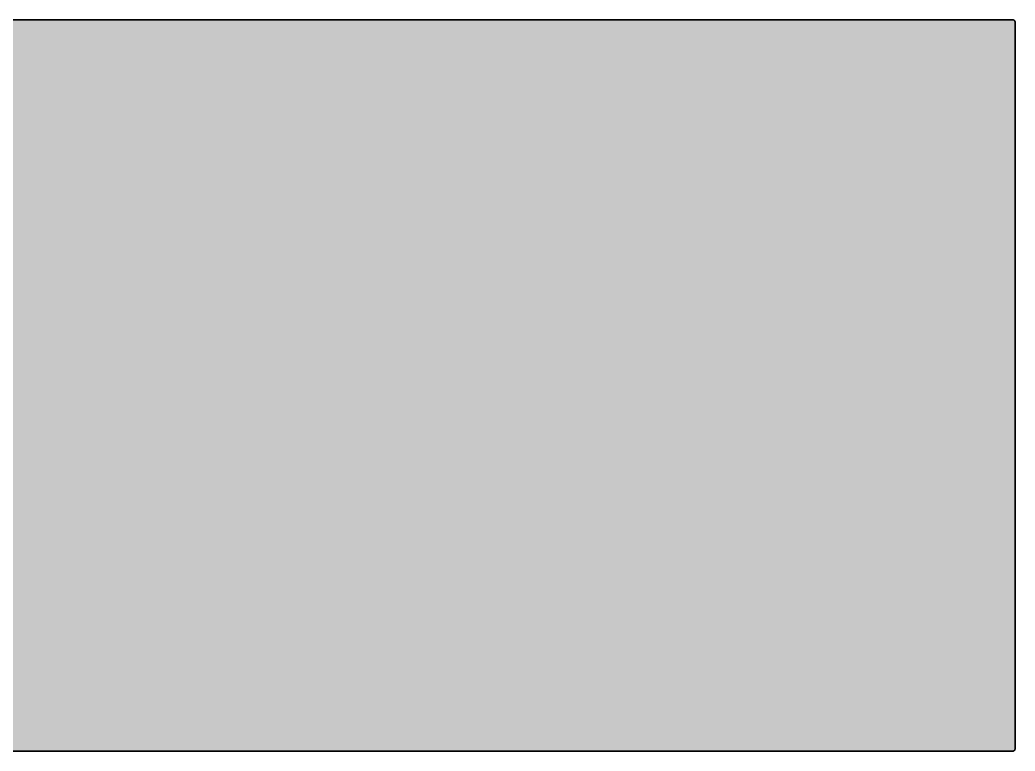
# Model space of a CAD drawing. Header units: millimetres. Extents: x -101 to 4303, y -1405 to 722.
# Drawn here: x 1262 to 2625, y -1405 to -403 of the extents above; entities that cross this region are included whole.
import ezdxf

# ---------------------------------------------------------------- set-up
doc = ezdxf.new("R2010")
doc.units = ezdxf.units.MM
doc.layers.add('Blocks', color=7, linetype='Continuous')
doc.layers.add('Blocks$Fill', color=7, linetype='Continuous', true_color=0xffffff)
doc.layers.add('Blocks$Inner', color=7, linetype='Continuous', lineweight=25, true_color=0x007f00)
doc.layers.add('Blocks$Outline', color=7, linetype='Continuous', lineweight=35, true_color=0xff3f3f)

# ---------------------------------------------------------------- blocks, each defined once
blk = doc.blocks.new('Essay Dining Table Top')
at = {"layer": 'Blocks$Fill'}
blk.add_hatch(color=256, dxfattribs=at).paths.add_polyline_path([(2722.7, 501.1), (3.1, 501.1), (3, 501.1), (2.9, 501.1), (2.8, 501.1), (2.7, 501), (2.7, 501), (2.5, 501), (2.3, 501), (2.2, 500.9), (2.1, 500.9), (1.9, 500.8), (1.8, 500.8), (1.8, 500.8), (1.8, 500.8), (1.8, 500.8), (1.8, 500.8), (1.8, 500.8), (1.8, 500.8), (1.8, 500.8), (1.8, 500.8), (1.8, 500.8), (1.8, 500.8), (1.7, 500.8), (1.7, 500.8), (1.7, 500.7), (1.7, 500.7), (1.7, 500.7), (1.7, 500.7), (1.7, 500.7), (1.7, 500.7), (1.7, 500.7), (1.7, 500.7), (1.7, 500.7), (1.7, 500.7), (1.7, 500.7), (1.7, 500.7), (1.7, 500.7), (1.7, 500.7), (1.7, 500.7), (1.7, 500.7), (1.7, 500.7), (1.7, 500.7), (1.7, 500.7), (1.7, 500.7), (1.7, 500.7), (1.7, 500.7), (1.7, 500.7), (1.7, 500.7), (1.7, 500.7), (1.7, 500.7), (1.7, 500.7), (1.7, 500.7), (1.7, 500.7), (1.7, 500.7), (1.7, 500.7), (1.6, 500.7), (1.6, 500.7), (1.6, 500.7), (1.6, 500.7), (1.6, 500.7), (1.6, 500.7), (1.5, 500.6), (1.4, 500.5), (1.3, 500.4), (1.1, 500.4), (1.1, 500.4), (1.1, 500.4), (1.1, 500.3), (1.1, 500.3), (1.1, 500.3), (1.1, 500.3), (1.1, 500.3), (1.1, 500.3), (1.1, 500.3), (1.1, 500.3), (1.1, 500.3), (1.1, 500.3), (1.1, 500.3), (1.1, 500.3), (1.1, 500.3), (1.1, 500.3), (1.1, 500.3), (1.1, 500.3), (1.1, 500.3), (1.1, 500.3), (1.1, 500.3), (1.1, 500.3), (1.1, 500.3), (1.1, 500.3), (1.1, 500.3), (1.1, 500.3), (1.1, 500.3), (1.1, 500.3), (1.1, 500.3), (1.1, 500.3), (1.1, 500.3), (1.1, 500.3), (1.1, 500.3), (1.1, 500.3), (1, 500.3), (1, 500.3), (1, 500.3), (1, 500.3), (1, 500.3), (1, 500.3), (1, 500.3), (0.9, 500.2), (0.8, 500), (0.7, 499.9), (0.6, 499.8), (0.5, 499.7), (0.5, 499.6), (0.4, 499.4), (0.3, 499.3), (0.2, 499.2), (0.2, 499), (0.2, 498.9), (0.1, 498.9), (0.1, 498.8), (0.1, 498.8), (0.1, 498.7), (0.1, 498.7), (0.1, 498.6), (0.1, 498.6), (0, 498.4), (0, 498.3), (0, 498.2), (0, 498.2), (0, 498.2), (0, 498.2), (0, 498.2), (0, 498.2), (0, 498.2), (0, 498.2), (0, 498.2), (0, 498.1), (0, 497.9), (0, -497.9), (0, -497.9), (0, -497.9), (0, -497.9), (0, -498), (0, -498), (0, -498), (0, -498), (0, -498), (0, -498), (0, -498), (0, -498), (0, -498), (0, -498), (0, -498), (0, -498), (0, -498), (0, -498.1), (0, -498.1), (0, -498.2), (0, -498.2), (0, -498.3), (0, -498.3), (0, -498.3), (0, -498.3), (0, -498.3), (0, -498.3), (0, -498.3), (0, -498.3), (0, -498.3), (0, -498.3), (0, -498.3), (0, -498.3), (0, -498.3), (0, -498.3), (0, -498.3), (0, -498.3), (0, -498.3), (0, -498.3), (0, -498.3), (0, -498.3), (0, -498.3), (0, -498.3), (0, -498.3), (0, -498.3), (0, -498.3), (0, -498.3), (0, -498.3), (0, -498.3), (0, -498.3), (0, -498.3), (0, -498.3), (0, -498.3), (0, -498.3), (0, -498.3), (0, -498.3), (0, -498.3), (0, -498.3), (0, -498.4), (0, -498.4), (0, -498.4), (0, -498.4), (0, -498.4), (0, -498.4), (0, -498.4), (0, -498.4), (0, -498.4), (0, -498.4), (0, -498.4), (0, -498.4), (0, -498.4), (0.1, -498.6), (0.1, -498.7), (0.1, -498.9), (0.2, -499), (0.2, -499.2), (0.3, -499.3), (0.4, -499.4), (0.5, -499.6), (0.5, -499.7), (0.6, -499.7), (0.6, -499.7), (0.6, -499.7), (0.6, -499.7), (0.6, -499.7), (0.6, -499.7), (0.6, -499.7), (0.6, -499.7), (0.6, -499.7), (0.6, -499.7), (0.6, -499.7), (0.6, -499.7), (0.6, -499.7), (0.6, -499.7), (0.6, -499.7), (0.6, -499.7), (0.6, -499.8), (0.6, -499.8), (0.6, -499.8), (0.6, -499.8), (0.6, -499.8), (0.6, -499.8), (0.6, -499.8), (0.6, -499.8), (0.6, -499.8), (0.6, -499.8), (0.6, -499.8), (0.6, -499.8), (0.6, -499.8), (0.6, -499.8), (0.6, -499.8), (0.7, -499.9), (0.7, -499.9), (0.7, -499.9), (0.7, -499.9), (0.7, -499.9), (0.7, -499.9), (0.7, -499.9), (0.7, -499.9), (0.7, -499.9), (0.7, -499.9), (0.7, -499.9), (0.7, -499.9), (0.7, -500), (0.7, -500), (0.7, -500), (0.7, -500), (0.7, -500), (0.7, -500), (0.7, -500), (0.7, -500), (0.7, -500), (0.7, -500), (0.7, -500), (0.8, -500), (0.8, -500), (0.8, -500), (0.8, -500), (0.8, -500), (0.8, -500), (0.8, -500), (0.8, -500), (0.8, -500), (0.8, -500), (0.8, -500), (0.8, -500), (0.8, -500), (0.8, -500), (0.8, -500), (0.8, -500), (0.8, -500), (0.8, -500), (0.8, -500), (0.8, -500), (0.8, -500), (0.8, -500), (0.8, -500), (0.8, -500), (0.9, -500.2), (0.9, -500.2), (0.9, -500.2), (0.9, -500.2), (0.9, -500.2), (0.9, -500.2), (0.9, -500.2), (0.9, -500.2), (0.9, -500.2), (0.9, -500.2), (0.9, -500.2), (0.9, -500.2), (0.9, -500.2), (0.9, -500.2), (0.9, -500.2), (0.9, -500.2), (0.9, -500.2), (0.9, -500.2), (0.9, -500.2), (0.9, -500.2), (1, -500.2), (1, -500.2), (1, -500.2), (1, -500.2), (1, -500.2), (1, -500.2), (1, -500.2), (1, -500.2), (1, -500.2), (1, -500.2), (1, -500.2), (1, -500.2), (1, -500.2), (1, -500.2), (1, -500.2), (1, -500.2), (1, -500.2), (1, -500.2), (1, -500.2), (1, -500.2), (1, -500.2), (1, -500.2), (1, -500.2), (1, -500.2), (1, -500.2), (1, -500.2), (1, -500.2), (1, -500.2), (1, -500.2), (1, -500.2), (1, -500.2), (1, -500.2), (1, -500.3), (1, -500.3), (1, -500.3), (1, -500.3), (1.1, -500.4), (1.3, -500.4), (1.4, -500.5), (1.5, -500.6), (1.6, -500.7), (1.8, -500.8), (1.9, -500.8), (2.1, -500.9), (2.2, -500.9), (2.3, -501), (2.3, -501), (2.5, -501), (2.7, -501), (2.8, -501.1), (3, -501.1), (3.1, -501.1), (2722.7, -501.1), (2722.9, -501.1), (2723, -501.1), (2723.1, -501), (2723.2, -501), (2723.2, -501), (2723.2, -501), (2723.2, -501), (2723.2, -501), (2723.2, -501), (2723.2, -501), (2723.2, -501), (2723.2, -501), (2723.2, -501), (2723.2, -501), (2723.2, -501), (2723.2, -501), (2723.2, -501), (2723.2, -501), (2723.2, -501), (2723.2, -501), (2723.2, -501), (2723.2, -501), (2723.2, -501), (2723.2, -501), (2723.2, -501), (2723.2, -501), (2723.2, -501), (2723.2, -501), (2723.3, -501), (2723.3, -501), (2723.5, -501), (2723.6, -500.9), (2723.7, -500.9), (2723.8, -500.9), (2723.9, -500.8), (2724.1, -500.8), (2724.2, -500.7), (2724.3, -500.6), (2724.5, -500.5), (2724.6, -500.4), (2724.7, -500.4), (2724.8, -500.3), (2724.8, -500.3), (2724.9, -500.2), (2725, -500), (2725.1, -499.9), (2725.2, -499.8), (2725.3, -499.7), (2725.3, -499.6), (2725.4, -499.6), (2725.4, -499.6), (2725.4, -499.6), (2725.4, -499.6), (2725.4, -499.6), (2725.4, -499.6), (2725.4, -499.6), (2725.4, -499.6), (2725.4, -499.6), (2725.4, -499.6), (2725.4, -499.6), (2725.4, -499.6), (2725.4, -499.6), (2725.4, -499.6), (2725.4, -499.6), (2725.4, -499.6), (2725.4, -499.6), (2725.4, -499.6), (2725.4, -499.6), (2725.4, -499.6), (2725.4, -499.6), (2725.4, -499.6), (2725.4, -499.5), (2725.4, -499.5), (2725.4, -499.5), (2725.4, -499.5), (2725.4, -499.5), (2725.4, -499.5), (2725.4, -499.5), (2725.4, -499.5), (2725.4, -499.5), (2725.4, -499.5), (2725.4, -499.5), (2725.4, -499.5), (2725.4, -499.5), (2725.4, -499.5), (2725.4, -499.5), (2725.4, -499.5), (2725.4, -499.5), (2725.4, -499.5), (2725.4, -499.5), (2725.4, -499.5), (2725.4, -499.5), (2725.4, -499.5), (2725.4, -499.5), (2725.4, -499.5), (2725.4, -499.5), (2725.4, -499.5), (2725.4, -499.5), (2725.4, -499.5), (2725.4, -499.5), (2725.4, -499.5), (2725.4, -499.5), (2725.4, -499.4), (2725.4, -499.4), (2725.4, -499.4), (2725.4, -499.4), (2725.5, -499.4), (2725.5, -499.4), (2725.5, -499.4), (2725.5, -499.4), (2725.5, -499.4), (2725.5, -499.4), (2725.5, -499.4), (2725.5, -499.4), (2725.5, -499.4), (2725.5, -499.4), (2725.5, -499.4), (2725.5, -499.4), (2725.5, -499.4), (2725.5, -499.4), (2725.5, -499.4), (2725.5, -499.4), (2725.5, -499.4), (2725.5, -499.4), (2725.5, -499.4), (2725.5, -499.4), (2725.5, -499.4), (2725.5, -499.4), (2725.5, -499.4), (2725.5, -499.4), (2725.5, -499.4), (2725.5, -499.4), (2725.5, -499.4), (2725.5, -499.4), (2725.5, -499.4), (2725.5, -499.4), (2725.5, -499.4), (2725.5, -499.4), (2725.5, -499.4), (2725.5, -499.4), (2725.5, -499.4), (2725.5, -499.4), (2725.5, -499.4), (2725.5, -499.4), (2725.5, -499.4), (2725.5, -499.3), (2725.5, -499.3), (2725.5, -499.3), (2725.5, -499.3), (2725.5, -499.3), (2725.5, -499.3), (2725.5, -499.3), (2725.5, -499.3), (2725.5, -499.3), (2725.5, -499.3), (2725.5, -499.3), (2725.5, -499.3), (2725.5, -499.3), (2725.5, -499.3), (2725.5, -499.3), (2725.5, -499.3), (2725.5, -499.3), (2725.5, -499.3), (2725.5, -499.3), (2725.5, -499.3), (2725.5, -499.3), (2725.5, -499.3), (2725.5, -499.3), (2725.5, -499.3), (2725.5, -499.3), (2725.6, -499.2), (2725.6, -499), (2725.7, -498.9), (2725.7, -498.7), (2725.8, -498.6), (2725.8, -498.4), (2725.8, -498.3), (2725.8, -498.2), (2725.8, -498.1), (2725.8, -497.9), (2725.8, 497.9), (2725.8, 497.9), (2725.8, 497.9), (2725.8, 497.9), (2725.8, 498), (2725.8, 498), (2725.8, 498), (2725.8, 498), (2725.8, 498), (2725.8, 498), (2725.8, 498), (2725.8, 498), (2725.8, 498), (2725.8, 498), (2725.8, 498), (2725.8, 498), (2725.8, 498), (2725.8, 498), (2725.8, 498), (2725.8, 498), (2725.8, 498), (2725.8, 498), (2725.8, 498), (2725.8, 498), (2725.8, 498), (2725.8, 498), (2725.8, 498), (2725.8, 498), (2725.8, 498), (2725.8, 498), (2725.8, 498), (2725.8, 498), (2725.8, 498), (2725.8, 498), (2725.8, 498), (2725.8, 498), (2725.8, 498), (2725.8, 498), (2725.8, 498), (2725.8, 498), (2725.8, 498), (2725.8, 498), (2725.8, 498), (2725.8, 498.1), (2725.8, 498.1), (2725.8, 498.1), (2725.8, 498.1), (2725.8, 498.1), (2725.8, 498.1), (2725.8, 498.1), (2725.8, 498.1), (2725.8, 498.1), (2725.8, 498.1), (2725.8, 498.1), (2725.8, 498.1), (2725.8, 498.1), (2725.8, 498.1), (2725.8, 498.1), (2725.8, 498.1), (2725.8, 498.1), (2725.8, 498.1), (2725.8, 498.1), (2725.8, 498.1), (2725.8, 498.1), (2725.8, 498.1), (2725.8, 498.1), (2725.8, 498.1), (2725.8, 498.2), (2725.8, 498.2), (2725.8, 498.2), (2725.8, 498.2), (2725.8, 498.2), (2725.8, 498.2), (2725.8, 498.2), (2725.8, 498.2), (2725.8, 498.2), (2725.8, 498.2), (2725.8, 498.2), (2725.8, 498.2), (2725.8, 498.2), (2725.8, 498.3), (2725.8, 498.3), (2725.8, 498.3), (2725.8, 498.3), (2725.8, 498.3), (2725.8, 498.3), (2725.8, 498.3), (2725.8, 498.3), (2725.8, 498.3), (2725.8, 498.3), (2725.8, 498.3), (2725.8, 498.3), (2725.8, 498.3), (2725.8, 498.3), (2725.8, 498.3), (2725.8, 498.3), (2725.8, 498.3), (2725.8, 498.3), (2725.8, 498.3), (2725.8, 498.3), (2725.8, 498.3), (2725.8, 498.3), (2725.8, 498.3), (2725.8, 498.3), (2725.8, 498.3), (2725.8, 498.3), (2725.8, 498.3), (2725.8, 498.3), (2725.8, 498.3), (2725.8, 498.3), (2725.8, 498.3), (2725.8, 498.3), (2725.8, 498.3), (2725.8, 498.3), (2725.8, 498.3), (2725.8, 498.3), (2725.8, 498.3), (2725.8, 498.4), (2725.8, 498.4), (2725.8, 498.4), (2725.8, 498.4), (2725.8, 498.4), (2725.8, 498.4), (2725.8, 498.4), (2725.8, 498.4), (2725.8, 498.4), (2725.8, 498.4), (2725.8, 498.4), (2725.8, 498.4), (2725.8, 498.4), (2725.8, 498.4), (2725.8, 498.4), (2725.8, 498.4), (2725.8, 498.4), (2725.8, 498.4), (2725.8, 498.4), (2725.8, 498.4), (2725.8, 498.4), (2725.8, 498.4), (2725.8, 498.4), (2725.8, 498.4), (2725.8, 498.4), (2725.8, 498.4), (2725.8, 498.4), (2725.8, 498.4), (2725.8, 498.4), (2725.8, 498.4), (2725.8, 498.4), (2725.8, 498.4), (2725.8, 498.4), (2725.8, 498.4), (2725.8, 498.4), (2725.8, 498.4), (2725.8, 498.4), (2725.8, 498.4), (2725.8, 498.4), (2725.8, 498.4), (2725.8, 498.4), (2725.8, 498.5), (2725.8, 498.5), (2725.8, 498.5), (2725.8, 498.5), (2725.8, 498.5), (2725.8, 498.5), (2725.8, 498.5), (2725.8, 498.5), (2725.8, 498.5), (2725.8, 498.5), (2725.8, 498.5), (2725.8, 498.5), (2725.8, 498.5), (2725.8, 498.5), (2725.8, 498.5), (2725.8, 498.5), (2725.8, 498.5), (2725.8, 498.5), (2725.8, 498.5), (2725.8, 498.6), (2725.7, 498.7), (2725.7, 498.9), (2725.7, 498.9), (2725.7, 498.9), (2725.7, 498.9), (2725.7, 498.9), (2725.7, 499), (2725.7, 499), (2725.7, 499), (2725.7, 499), (2725.7, 499), (2725.7, 499), (2725.7, 499), (2725.7, 499), (2725.7, 499), (2725.7, 499), (2725.7, 499), (2725.7, 499), (2725.7, 499), (2725.7, 499), (2725.7, 499), (2725.7, 499), (2725.7, 499), (2725.7, 499), (2725.7, 499), (2725.7, 499), (2725.6, 499), (2725.6, 499), (2725.6, 499), (2725.6, 499), (2725.6, 499), (2725.6, 499), (2725.6, 499), (2725.6, 499), (2725.6, 499), (2725.6, 499.1), (2725.6, 499.1), (2725.6, 499.1), (2725.6, 499.1), (2725.6, 499.1), (2725.6, 499.1), (2725.6, 499.1), (2725.6, 499.1), (2725.6, 499.1), (2725.6, 499.1), (2725.6, 499.1), (2725.6, 499.1), (2725.6, 499.1), (2725.6, 499.1), (2725.6, 499.1), (2725.6, 499.1), (2725.6, 499.1), (2725.6, 499.1), (2725.6, 499.1), (2725.6, 499.1), (2725.6, 499.1), (2725.6, 499.1), (2725.6, 499.1), (2725.6, 499.1), (2725.6, 499.1), (2725.6, 499.1), (2725.6, 499.1), (2725.6, 499.1), (2725.6, 499.1), (2725.6, 499.1), (2725.6, 499.1), (2725.6, 499.1), (2725.6, 499.1), (2725.6, 499.2), (2725.5, 499.3), (2725.5, 499.3), (2725.5, 499.3), (2725.5, 499.3), (2725.5, 499.3), (2725.5, 499.3), (2725.5, 499.3), (2725.5, 499.3), (2725.5, 499.3), (2725.5, 499.3), (2725.5, 499.3), (2725.5, 499.3), (2725.5, 499.3), (2725.5, 499.3), (2725.5, 499.3), (2725.5, 499.3), (2725.5, 499.3), (2725.5, 499.3), (2725.5, 499.3), (2725.5, 499.3), (2725.5, 499.3), (2725.5, 499.3), (2725.5, 499.3), (2725.5, 499.3), (2725.5, 499.3), (2725.5, 499.3), (2725.5, 499.3), (2725.5, 499.4), (2725.5, 499.4), (2725.5, 499.4), (2725.5, 499.4), (2725.5, 499.4), (2725.5, 499.4), (2725.5, 499.4), (2725.5, 499.4), (2725.5, 499.4), (2725.5, 499.4), (2725.5, 499.4), (2725.5, 499.4), (2725.5, 499.4), (2725.5, 499.4), (2725.5, 499.4), (2725.5, 499.4), (2725.5, 499.4), (2725.5, 499.4), (2725.5, 499.4), (2725.5, 499.4), (2725.5, 499.4), (2725.5, 499.4), (2725.5, 499.4), (2725.5, 499.4), (2725.5, 499.4), (2725.5, 499.4), (2725.5, 499.4), (2725.5, 499.4), (2725.5, 499.4), (2725.5, 499.4), (2725.5, 499.4), (2725.5, 499.4), (2725.5, 499.4), (2725.5, 499.4), (2725.5, 499.4), (2725.5, 499.4), (2725.5, 499.4), (2725.5, 499.4), (2725.4, 499.6), (2725.3, 499.7), (2725.3, 499.7), (2725.3, 499.7), (2725.3, 499.7), (2725.3, 499.7), (2725.3, 499.7), (2725.3, 499.7), (2725.3, 499.7), (2725.3, 499.7), (2725.3, 499.7), (2725.3, 499.7), (2725.3, 499.7), (2725.3, 499.7), (2725.3, 499.7), (2725.3, 499.7), (2725.3, 499.7), (2725.3, 499.7), (2725.3, 499.7), (2725.3, 499.7), (2725.3, 499.7), (2725.3, 499.7), (2725.3, 499.7), (2725.3, 499.7), (2725.3, 499.7), (2725.3, 499.7), (2725.3, 499.7), (2725.3, 499.7), (2725.3, 499.7), (2725.3, 499.7), (2725.3, 499.7), (2725.3, 499.7), (2725.3, 499.7), (2725.3, 499.8), (2725.2, 499.8), (2725.2, 499.8), (2725.1, 499.9), (2725, 500), (2725, 500), (2725, 500), (2725, 500), (2725, 500.1), (2725, 500.1), (2725, 500.1), (2725, 500.1), (2725, 500.1), (2725, 500.1), (2725, 500.1), (2725, 500.1), (2725, 500.1), (2725, 500.1), (2725, 500.1), (2725, 500.1), (2725, 500.1), (2725, 500.1), (2725, 500.1), (2725, 500.1), (2725, 500.1), (2725, 500.1), (2725, 500.1), (2725, 500.1), (2725, 500.1), (2725, 500.1), (2725, 500.1), (2725, 500.1), (2725, 500.1), (2725, 500.1), (2725, 500.1), (2725, 500.1), (2725, 500.1), (2725, 500.1), (2725, 500.1), (2725, 500.1), (2725, 500.1), (2725, 500.1), (2725, 500.1), (2725, 500.1), (2725, 500.1), (2725, 500.1), (2725, 500.1), (2725, 500.1), (2724.9, 500.1), (2724.9, 500.1), (2724.9, 500.1), (2724.9, 500.1), (2724.9, 500.1), (2724.9, 500.1), (2724.9, 500.1), (2724.9, 500.1), (2724.9, 500.1), (2724.9, 500.1), (2724.9, 500.1), (2724.9, 500.1), (2724.9, 500.1), (2724.9, 500.1), (2724.9, 500.1), (2724.9, 500.1), (2724.9, 500.1), (2724.9, 500.2), (2724.8, 500.3), (2724.7, 500.4), (2724.7, 500.4), (2724.7, 500.4), (2724.7, 500.4), (2724.7, 500.4), (2724.7, 500.4), (2724.7, 500.4), (2724.7, 500.4), (2724.7, 500.4), (2724.7, 500.4), (2724.7, 500.4), (2724.7, 500.4), (2724.7, 500.4), (2724.7, 500.4), (2724.6, 500.4), (2724.6, 500.4), (2724.6, 500.4), (2724.6, 500.4), (2724.6, 500.4), (2724.6, 500.4), (2724.6, 500.4), (2724.6, 500.4), (2724.6, 500.4), (2724.5, 500.5), (2724.4, 500.6), (2724.4, 500.6), (2724.4, 500.6), (2724.4, 500.6), (2724.4, 500.6), (2724.4, 500.6), (2724.4, 500.6), (2724.4, 500.6), (2724.4, 500.6), (2724.4, 500.6), (2724.4, 500.6), (2724.4, 500.6), (2724.4, 500.6), (2724.3, 500.6), (2724.3, 500.6), (2724.3, 500.6), (2724.3, 500.6), (2724.3, 500.6), (2724.3, 500.6), (2724.3, 500.6), (2724.3, 500.6), (2724.3, 500.6), (2724.3, 500.6), (2724.3, 500.6), (2724.3, 500.6), (2724.3, 500.6), (2724.3, 500.7), (2724.2, 500.7), (2724.1, 500.8), (2723.9, 500.8), (2723.8, 500.9), (2723.7, 500.9), (2723.7, 500.9), (2723.7, 500.9), (2723.7, 500.9), (2723.7, 500.9), (2723.7, 500.9), (2723.7, 500.9), (2723.7, 500.9), (2723.7, 500.9), (2723.7, 500.9), (2723.7, 500.9), (2723.7, 500.9), (2723.7, 500.9), (2723.7, 500.9), (2723.7, 500.9), (2723.7, 500.9), (2723.7, 500.9), (2723.7, 500.9), (2723.7, 500.9), (2723.7, 500.9), (2723.7, 500.9), (2723.7, 500.9), (2723.7, 500.9), (2723.7, 500.9), (2723.7, 500.9), (2723.7, 500.9), (2723.7, 500.9), (2723.6, 500.9), (2723.6, 500.9), (2723.6, 500.9), (2723.6, 500.9), (2723.6, 500.9), (2723.6, 500.9), (2723.5, 501), (2723.3, 501), (2723.2, 501), (2723, 501.1), (2722.9, 501.1)], flags=0)
at = {"layer": 'Blocks$Inner'}
blk.add_lwpolyline([(3.1, -501.1), (2722.7, -501.1), (2722.9, -501.1), (2723, -501.1), (2723.1, -501), (2723.2, -501), (2723.2, -501), (2723.2, -501), (2723.2, -501), (2723.2, -501), (2723.2, -501), (2723.2, -501), (2723.2, -501), (2723.2, -501), (2723.2, -501), (2723.2, -501), (2723.2, -501), (2723.2, -501), (2723.2, -501), (2723.2, -501), (2723.2, -501), (2723.2, -501), (2723.2, -501), (2723.2, -501), (2723.2, -501), (2723.2, -501), (2723.2, -501), (2723.2, -501), (2723.2, -501), (2723.2, -501), (2723.3, -501), (2723.3, -501), (2723.5, -501), (2723.6, -500.9), (2723.7, -500.9), (2723.8, -500.9), (2723.9, -500.8), (2724.1, -500.8), (2724.2, -500.7), (2724.3, -500.6), (2724.5, -500.5), (2724.6, -500.4), (2724.7, -500.4), (2724.8, -500.3), (2724.8, -500.3), (2724.9, -500.2), (2725, -500), (2725.1, -499.9), (2725.2, -499.8), (2725.3, -499.7), (2725.3, -499.6), (2725.4, -499.6), (2725.4, -499.6), (2725.4, -499.6), (2725.4, -499.6), (2725.4, -499.6), (2725.4, -499.6), (2725.4, -499.6), (2725.4, -499.6), (2725.4, -499.6), (2725.4, -499.6), (2725.4, -499.6), (2725.4, -499.6), (2725.4, -499.6), (2725.4, -499.6), (2725.4, -499.6), (2725.4, -499.6), (2725.4, -499.6), (2725.4, -499.6), (2725.4, -499.6), (2725.4, -499.6), (2725.4, -499.6), (2725.4, -499.6), (2725.4, -499.5), (2725.4, -499.5), (2725.4, -499.5), (2725.4, -499.5), (2725.4, -499.5), (2725.4, -499.5), (2725.4, -499.5), (2725.4, -499.5), (2725.4, -499.5), (2725.4, -499.5), (2725.4, -499.5), (2725.4, -499.5), (2725.4, -499.5), (2725.4, -499.5), (2725.4, -499.5), (2725.4, -499.5), (2725.4, -499.5), (2725.4, -499.5), (2725.4, -499.5), (2725.4, -499.5), (2725.4, -499.5), (2725.4, -499.5), (2725.4, -499.5), (2725.4, -499.5), (2725.4, -499.5), (2725.4, -499.5), (2725.4, -499.5), (2725.4, -499.5), (2725.4, -499.5), (2725.4, -499.5), (2725.4, -499.5), (2725.4, -499.4), (2725.4, -499.4), (2725.4, -499.4), (2725.4, -499.4), (2725.5, -499.4), (2725.5, -499.4), (2725.5, -499.4), (2725.5, -499.4), (2725.5, -499.4), (2725.5, -499.4), (2725.5, -499.4), (2725.5, -499.4), (2725.5, -499.4), (2725.5, -499.4), (2725.5, -499.4), (2725.5, -499.4), (2725.5, -499.4), (2725.5, -499.4), (2725.5, -499.4), (2725.5, -499.4), (2725.5, -499.4), (2725.5, -499.4), (2725.5, -499.4), (2725.5, -499.4), (2725.5, -499.4), (2725.5, -499.4), (2725.5, -499.4), (2725.5, -499.4), (2725.5, -499.4), (2725.5, -499.4), (2725.5, -499.4), (2725.5, -499.4), (2725.5, -499.4), (2725.5, -499.4), (2725.5, -499.4), (2725.5, -499.4), (2725.5, -499.4), (2725.5, -499.4), (2725.5, -499.4), (2725.5, -499.4), (2725.5, -499.4), (2725.5, -499.4), (2725.5, -499.4), (2725.5, -499.3), (2725.5, -499.3), (2725.5, -499.3), (2725.5, -499.3), (2725.5, -499.3), (2725.5, -499.3), (2725.5, -499.3), (2725.5, -499.3), (2725.5, -499.3), (2725.5, -499.3), (2725.5, -499.3), (2725.5, -499.3), (2725.5, -499.3), (2725.5, -499.3), (2725.5, -499.3), (2725.5, -499.3), (2725.5, -499.3), (2725.5, -499.3), (2725.5, -499.3), (2725.5, -499.3), (2725.5, -499.3), (2725.5, -499.3), (2725.5, -499.3), (2725.5, -499.3), (2725.5, -499.3), (2725.6, -499.2), (2725.6, -499), (2725.7, -498.9), (2725.7, -498.7), (2725.8, -498.6), (2725.8, -498.4), (2725.8, -498.3), (2725.8, -498.2), (2725.8, -498.1), (2725.8, -497.9), (2725.8, 497.9), (2725.8, 497.9), (2725.8, 497.9), (2725.8, 497.9), (2725.8, 498), (2725.8, 498), (2725.8, 498), (2725.8, 498), (2725.8, 498), (2725.8, 498), (2725.8, 498), (2725.8, 498), (2725.8, 498), (2725.8, 498), (2725.8, 498), (2725.8, 498), (2725.8, 498), (2725.8, 498), (2725.8, 498), (2725.8, 498), (2725.8, 498), (2725.8, 498), (2725.8, 498), (2725.8, 498), (2725.8, 498), (2725.8, 498), (2725.8, 498), (2725.8, 498), (2725.8, 498), (2725.8, 498), (2725.8, 498), (2725.8, 498), (2725.8, 498), (2725.8, 498), (2725.8, 498), (2725.8, 498), (2725.8, 498), (2725.8, 498), (2725.8, 498), (2725.8, 498), (2725.8, 498), (2725.8, 498), (2725.8, 498), (2725.8, 498.1), (2725.8, 498.1), (2725.8, 498.1), (2725.8, 498.1), (2725.8, 498.1), (2725.8, 498.1), (2725.8, 498.1), (2725.8, 498.1), (2725.8, 498.1), (2725.8, 498.1), (2725.8, 498.1), (2725.8, 498.1), (2725.8, 498.1), (2725.8, 498.1), (2725.8, 498.1), (2725.8, 498.1), (2725.8, 498.1), (2725.8, 498.1), (2725.8, 498.1), (2725.8, 498.1), (2725.8, 498.1), (2725.8, 498.1), (2725.8, 498.1), (2725.8, 498.1), (2725.8, 498.2), (2725.8, 498.2), (2725.8, 498.2), (2725.8, 498.2), (2725.8, 498.2), (2725.8, 498.2), (2725.8, 498.2), (2725.8, 498.2), (2725.8, 498.2), (2725.8, 498.2), (2725.8, 498.2), (2725.8, 498.2), (2725.8, 498.2), (2725.8, 498.3), (2725.8, 498.3), (2725.8, 498.3), (2725.8, 498.3), (2725.8, 498.3), (2725.8, 498.3), (2725.8, 498.3), (2725.8, 498.3), (2725.8, 498.3), (2725.8, 498.3), (2725.8, 498.3), (2725.8, 498.3), (2725.8, 498.3), (2725.8, 498.3), (2725.8, 498.3), (2725.8, 498.3), (2725.8, 498.3), (2725.8, 498.3), (2725.8, 498.3), (2725.8, 498.3), (2725.8, 498.3), (2725.8, 498.3), (2725.8, 498.3), (2725.8, 498.3), (2725.8, 498.3), (2725.8, 498.3), (2725.8, 498.3), (2725.8, 498.3), (2725.8, 498.3), (2725.8, 498.3), (2725.8, 498.3), (2725.8, 498.3), (2725.8, 498.3), (2725.8, 498.3), (2725.8, 498.3), (2725.8, 498.3), (2725.8, 498.3), (2725.8, 498.4), (2725.8, 498.4), (2725.8, 498.4), (2725.8, 498.4), (2725.8, 498.4), (2725.8, 498.4), (2725.8, 498.4), (2725.8, 498.4), (2725.8, 498.4), (2725.8, 498.4), (2725.8, 498.4), (2725.8, 498.4), (2725.8, 498.4), (2725.8, 498.4), (2725.8, 498.4), (2725.8, 498.4), (2725.8, 498.4), (2725.8, 498.4), (2725.8, 498.4), (2725.8, 498.4), (2725.8, 498.4), (2725.8, 498.4), (2725.8, 498.4), (2725.8, 498.4), (2725.8, 498.4), (2725.8, 498.4), (2725.8, 498.4), (2725.8, 498.4), (2725.8, 498.4), (2725.8, 498.4), (2725.8, 498.4), (2725.8, 498.4), (2725.8, 498.4), (2725.8, 498.4), (2725.8, 498.4), (2725.8, 498.4), (2725.8, 498.4), (2725.8, 498.4), (2725.8, 498.4), (2725.8, 498.4), (2725.8, 498.4), (2725.8, 498.5), (2725.8, 498.5), (2725.8, 498.5), (2725.8, 498.5), (2725.8, 498.5), (2725.8, 498.5), (2725.8, 498.5), (2725.8, 498.5), (2725.8, 498.5), (2725.8, 498.5), (2725.8, 498.5), (2725.8, 498.5), (2725.8, 498.5), (2725.8, 498.5), (2725.8, 498.5), (2725.8, 498.5), (2725.8, 498.5), (2725.8, 498.5), (2725.8, 498.5), (2725.8, 498.6), (2725.7, 498.7), (2725.7, 498.9), (2725.7, 498.9), (2725.7, 498.9), (2725.7, 498.9), (2725.7, 498.9), (2725.7, 499), (2725.7, 499), (2725.7, 499), (2725.7, 499), (2725.7, 499), (2725.7, 499), (2725.7, 499), (2725.7, 499), (2725.7, 499), (2725.7, 499), (2725.7, 499), (2725.7, 499), (2725.7, 499), (2725.7, 499), (2725.7, 499), (2725.7, 499), (2725.7, 499), (2725.7, 499), (2725.7, 499), (2725.7, 499), (2725.6, 499), (2725.6, 499), (2725.6, 499), (2725.6, 499), (2725.6, 499), (2725.6, 499), (2725.6, 499), (2725.6, 499), (2725.6, 499), (2725.6, 499.1), (2725.6, 499.1), (2725.6, 499.1), (2725.6, 499.1), (2725.6, 499.1), (2725.6, 499.1), (2725.6, 499.1), (2725.6, 499.1), (2725.6, 499.1), (2725.6, 499.1), (2725.6, 499.1), (2725.6, 499.1), (2725.6, 499.1), (2725.6, 499.1), (2725.6, 499.1), (2725.6, 499.1), (2725.6, 499.1), (2725.6, 499.1), (2725.6, 499.1), (2725.6, 499.1), (2725.6, 499.1), (2725.6, 499.1), (2725.6, 499.1), (2725.6, 499.1), (2725.6, 499.1), (2725.6, 499.1), (2725.6, 499.1), (2725.6, 499.1), (2725.6, 499.1), (2725.6, 499.1), (2725.6, 499.1), (2725.6, 499.1), (2725.6, 499.1), (2725.6, 499.2), (2725.5, 499.3), (2725.5, 499.3), (2725.5, 499.3), (2725.5, 499.3), (2725.5, 499.3), (2725.5, 499.3), (2725.5, 499.3), (2725.5, 499.3), (2725.5, 499.3), (2725.5, 499.3), (2725.5, 499.3), (2725.5, 499.3), (2725.5, 499.3), (2725.5, 499.3), (2725.5, 499.3), (2725.5, 499.3), (2725.5, 499.3), (2725.5, 499.3), (2725.5, 499.3), (2725.5, 499.3), (2725.5, 499.3), (2725.5, 499.3), (2725.5, 499.3), (2725.5, 499.3), (2725.5, 499.3), (2725.5, 499.3), (2725.5, 499.3), (2725.5, 499.4), (2725.5, 499.4), (2725.5, 499.4), (2725.5, 499.4), (2725.5, 499.4), (2725.5, 499.4), (2725.5, 499.4), (2725.5, 499.4), (2725.5, 499.4), (2725.5, 499.4), (2725.5, 499.4), (2725.5, 499.4), (2725.5, 499.4), (2725.5, 499.4), (2725.5, 499.4), (2725.5, 499.4), (2725.5, 499.4), (2725.5, 499.4), (2725.5, 499.4), (2725.5, 499.4), (2725.5, 499.4), (2725.5, 499.4), (2725.5, 499.4), (2725.5, 499.4), (2725.5, 499.4), (2725.5, 499.4), (2725.5, 499.4), (2725.5, 499.4), (2725.5, 499.4), (2725.5, 499.4), (2725.5, 499.4), (2725.5, 499.4), (2725.5, 499.4), (2725.5, 499.4), (2725.5, 499.4), (2725.5, 499.4), (2725.5, 499.4), (2725.5, 499.4), (2725.4, 499.6), (2725.3, 499.7), (2725.3, 499.7), (2725.3, 499.7), (2725.3, 499.7), (2725.3, 499.7), (2725.3, 499.7), (2725.3, 499.7), (2725.3, 499.7), (2725.3, 499.7), (2725.3, 499.7), (2725.3, 499.7), (2725.3, 499.7), (2725.3, 499.7), (2725.3, 499.7), (2725.3, 499.7), (2725.3, 499.7), (2725.3, 499.7), (2725.3, 499.7), (2725.3, 499.7), (2725.3, 499.7), (2725.3, 499.7), (2725.3, 499.7), (2725.3, 499.7), (2725.3, 499.7), (2725.3, 499.7), (2725.3, 499.7), (2725.3, 499.7), (2725.3, 499.7), (2725.3, 499.7), (2725.3, 499.7), (2725.3, 499.7), (2725.3, 499.7), (2725.3, 499.8), (2725.2, 499.8), (2725.2, 499.8), (2725.1, 499.9), (2725, 500), (2725, 500), (2725, 500), (2725, 500), (2725, 500.1), (2725, 500.1), (2725, 500.1), (2725, 500.1), (2725, 500.1), (2725, 500.1), (2725, 500.1), (2725, 500.1), (2725, 500.1), (2725, 500.1), (2725, 500.1), (2725, 500.1), (2725, 500.1), (2725, 500.1), (2725, 500.1), (2725, 500.1), (2725, 500.1), (2725, 500.1), (2725, 500.1), (2725, 500.1), (2725, 500.1), (2725, 500.1), (2725, 500.1), (2725, 500.1), (2725, 500.1), (2725, 500.1), (2725, 500.1), (2725, 500.1), (2725, 500.1), (2725, 500.1), (2725, 500.1), (2725, 500.1), (2725, 500.1), (2725, 500.1), (2725, 500.1), (2725, 500.1), (2725, 500.1), (2725, 500.1), (2725, 500.1), (2725, 500.1), (2724.9, 500.1), (2724.9, 500.1), (2724.9, 500.1), (2724.9, 500.1), (2724.9, 500.1), (2724.9, 500.1), (2724.9, 500.1), (2724.9, 500.1), (2724.9, 500.1), (2724.9, 500.1), (2724.9, 500.1), (2724.9, 500.1), (2724.9, 500.1), (2724.9, 500.1), (2724.9, 500.1), (2724.9, 500.1), (2724.9, 500.1), (2724.9, 500.2), (2724.8, 500.3), (2724.7, 500.4), (2724.7, 500.4), (2724.7, 500.4), (2724.7, 500.4), (2724.7, 500.4), (2724.7, 500.4), (2724.7, 500.4), (2724.7, 500.4), (2724.7, 500.4), (2724.7, 500.4), (2724.7, 500.4), (2724.7, 500.4), (2724.7, 500.4), (2724.7, 500.4), (2724.6, 500.4), (2724.6, 500.4), (2724.6, 500.4), (2724.6, 500.4), (2724.6, 500.4), (2724.6, 500.4), (2724.6, 500.4), (2724.6, 500.4), (2724.6, 500.4), (2724.5, 500.5), (2724.4, 500.6), (2724.4, 500.6), (2724.4, 500.6), (2724.4, 500.6), (2724.4, 500.6), (2724.4, 500.6), (2724.4, 500.6), (2724.4, 500.6), (2724.4, 500.6), (2724.4, 500.6), (2724.4, 500.6), (2724.4, 500.6), (2724.4, 500.6), (2724.3, 500.6), (2724.3, 500.6), (2724.3, 500.6), (2724.3, 500.6), (2724.3, 500.6), (2724.3, 500.6), (2724.3, 500.6), (2724.3, 500.6), (2724.3, 500.6), (2724.3, 500.6), (2724.3, 500.6), (2724.3, 500.6), (2724.3, 500.6), (2724.3, 500.7), (2724.2, 500.7), (2724.1, 500.8), (2723.9, 500.8), (2723.8, 500.9), (2723.7, 500.9), (2723.7, 500.9), (2723.7, 500.9), (2723.7, 500.9), (2723.7, 500.9), (2723.7, 500.9), (2723.7, 500.9), (2723.7, 500.9), (2723.7, 500.9), (2723.7, 500.9), (2723.7, 500.9), (2723.7, 500.9), (2723.7, 500.9), (2723.7, 500.9), (2723.7, 500.9), (2723.7, 500.9), (2723.7, 500.9), (2723.7, 500.9), (2723.7, 500.9), (2723.7, 500.9), (2723.7, 500.9), (2723.7, 500.9), (2723.7, 500.9), (2723.7, 500.9), (2723.7, 500.9), (2723.7, 500.9), (2723.7, 500.9), (2723.6, 500.9), (2723.6, 500.9), (2723.6, 500.9), (2723.6, 500.9), (2723.6, 500.9), (2723.6, 500.9), (2723.5, 501), (2723.3, 501), (2723.2, 501), (2723, 501.1), (2722.9, 501.1), (2722.7, 501.1), (3.1, 501.1)], dxfattribs=at)
at = {"layer": 'Blocks$Outline'}
blk.add_lwpolyline([(3.1, -501.1), (2722.7, -501.1), (2722.9, -501.1), (2723, -501.1), (2723.1, -501), (2723.2, -501), (2723.2, -501), (2723.2, -501), (2723.2, -501), (2723.2, -501), (2723.2, -501), (2723.2, -501), (2723.2, -501), (2723.2, -501), (2723.2, -501), (2723.2, -501), (2723.2, -501), (2723.2, -501), (2723.2, -501), (2723.2, -501), (2723.2, -501), (2723.2, -501), (2723.2, -501), (2723.2, -501), (2723.2, -501), (2723.2, -501), (2723.2, -501), (2723.2, -501), (2723.2, -501), (2723.2, -501), (2723.3, -501), (2723.3, -501), (2723.5, -501), (2723.6, -500.9), (2723.7, -500.9), (2723.8, -500.9), (2723.9, -500.8), (2724.1, -500.8), (2724.2, -500.7), (2724.3, -500.6), (2724.5, -500.5), (2724.6, -500.4), (2724.7, -500.4), (2724.8, -500.3), (2724.8, -500.3), (2724.9, -500.2), (2725, -500), (2725.1, -499.9), (2725.2, -499.8), (2725.3, -499.7), (2725.3, -499.6), (2725.4, -499.6), (2725.4, -499.6), (2725.4, -499.6), (2725.4, -499.6), (2725.4, -499.6), (2725.4, -499.6), (2725.4, -499.6), (2725.4, -499.6), (2725.4, -499.6), (2725.4, -499.6), (2725.4, -499.6), (2725.4, -499.6), (2725.4, -499.6), (2725.4, -499.6), (2725.4, -499.6), (2725.4, -499.6), (2725.4, -499.6), (2725.4, -499.6), (2725.4, -499.6), (2725.4, -499.6), (2725.4, -499.6), (2725.4, -499.6), (2725.4, -499.5), (2725.4, -499.5), (2725.4, -499.5), (2725.4, -499.5), (2725.4, -499.5), (2725.4, -499.5), (2725.4, -499.5), (2725.4, -499.5), (2725.4, -499.5), (2725.4, -499.5), (2725.4, -499.5), (2725.4, -499.5), (2725.4, -499.5), (2725.4, -499.5), (2725.4, -499.5), (2725.4, -499.5), (2725.4, -499.5), (2725.4, -499.5), (2725.4, -499.5), (2725.4, -499.5), (2725.4, -499.5), (2725.4, -499.5), (2725.4, -499.5), (2725.4, -499.5), (2725.4, -499.5), (2725.4, -499.5), (2725.4, -499.5), (2725.4, -499.5), (2725.4, -499.5), (2725.4, -499.5), (2725.4, -499.5), (2725.4, -499.4), (2725.4, -499.4), (2725.4, -499.4), (2725.4, -499.4), (2725.5, -499.4), (2725.5, -499.4), (2725.5, -499.4), (2725.5, -499.4), (2725.5, -499.4), (2725.5, -499.4), (2725.5, -499.4), (2725.5, -499.4), (2725.5, -499.4), (2725.5, -499.4), (2725.5, -499.4), (2725.5, -499.4), (2725.5, -499.4), (2725.5, -499.4), (2725.5, -499.4), (2725.5, -499.4), (2725.5, -499.4), (2725.5, -499.4), (2725.5, -499.4), (2725.5, -499.4), (2725.5, -499.4), (2725.5, -499.4), (2725.5, -499.4), (2725.5, -499.4), (2725.5, -499.4), (2725.5, -499.4), (2725.5, -499.4), (2725.5, -499.4), (2725.5, -499.4), (2725.5, -499.4), (2725.5, -499.4), (2725.5, -499.4), (2725.5, -499.4), (2725.5, -499.4), (2725.5, -499.4), (2725.5, -499.4), (2725.5, -499.4), (2725.5, -499.4), (2725.5, -499.4), (2725.5, -499.3), (2725.5, -499.3), (2725.5, -499.3), (2725.5, -499.3), (2725.5, -499.3), (2725.5, -499.3), (2725.5, -499.3), (2725.5, -499.3), (2725.5, -499.3), (2725.5, -499.3), (2725.5, -499.3), (2725.5, -499.3), (2725.5, -499.3), (2725.5, -499.3), (2725.5, -499.3), (2725.5, -499.3), (2725.5, -499.3), (2725.5, -499.3), (2725.5, -499.3), (2725.5, -499.3), (2725.5, -499.3), (2725.5, -499.3), (2725.5, -499.3), (2725.5, -499.3), (2725.5, -499.3), (2725.6, -499.2), (2725.6, -499), (2725.7, -498.9), (2725.7, -498.7), (2725.8, -498.6), (2725.8, -498.4), (2725.8, -498.3), (2725.8, -498.2), (2725.8, -498.1), (2725.8, -497.9), (2725.8, 497.9), (2725.8, 497.9), (2725.8, 497.9), (2725.8, 497.9), (2725.8, 498), (2725.8, 498), (2725.8, 498), (2725.8, 498), (2725.8, 498), (2725.8, 498), (2725.8, 498), (2725.8, 498), (2725.8, 498), (2725.8, 498), (2725.8, 498), (2725.8, 498), (2725.8, 498), (2725.8, 498), (2725.8, 498), (2725.8, 498), (2725.8, 498), (2725.8, 498), (2725.8, 498), (2725.8, 498), (2725.8, 498), (2725.8, 498), (2725.8, 498), (2725.8, 498), (2725.8, 498), (2725.8, 498), (2725.8, 498), (2725.8, 498), (2725.8, 498), (2725.8, 498), (2725.8, 498), (2725.8, 498), (2725.8, 498), (2725.8, 498), (2725.8, 498), (2725.8, 498), (2725.8, 498), (2725.8, 498), (2725.8, 498), (2725.8, 498.1), (2725.8, 498.1), (2725.8, 498.1), (2725.8, 498.1), (2725.8, 498.1), (2725.8, 498.1), (2725.8, 498.1), (2725.8, 498.1), (2725.8, 498.1), (2725.8, 498.1), (2725.8, 498.1), (2725.8, 498.1), (2725.8, 498.1), (2725.8, 498.1), (2725.8, 498.1), (2725.8, 498.1), (2725.8, 498.1), (2725.8, 498.1), (2725.8, 498.1), (2725.8, 498.1), (2725.8, 498.1), (2725.8, 498.1), (2725.8, 498.1), (2725.8, 498.1), (2725.8, 498.2), (2725.8, 498.2), (2725.8, 498.2), (2725.8, 498.2), (2725.8, 498.2), (2725.8, 498.2), (2725.8, 498.2), (2725.8, 498.2), (2725.8, 498.2), (2725.8, 498.2), (2725.8, 498.2), (2725.8, 498.2), (2725.8, 498.2), (2725.8, 498.3), (2725.8, 498.3), (2725.8, 498.3), (2725.8, 498.3), (2725.8, 498.3), (2725.8, 498.3), (2725.8, 498.3), (2725.8, 498.3), (2725.8, 498.3), (2725.8, 498.3), (2725.8, 498.3), (2725.8, 498.3), (2725.8, 498.3), (2725.8, 498.3), (2725.8, 498.3), (2725.8, 498.3), (2725.8, 498.3), (2725.8, 498.3), (2725.8, 498.3), (2725.8, 498.3), (2725.8, 498.3), (2725.8, 498.3), (2725.8, 498.3), (2725.8, 498.3), (2725.8, 498.3), (2725.8, 498.3), (2725.8, 498.3), (2725.8, 498.3), (2725.8, 498.3), (2725.8, 498.3), (2725.8, 498.3), (2725.8, 498.3), (2725.8, 498.3), (2725.8, 498.3), (2725.8, 498.3), (2725.8, 498.3), (2725.8, 498.3), (2725.8, 498.4), (2725.8, 498.4), (2725.8, 498.4), (2725.8, 498.4), (2725.8, 498.4), (2725.8, 498.4), (2725.8, 498.4), (2725.8, 498.4), (2725.8, 498.4), (2725.8, 498.4), (2725.8, 498.4), (2725.8, 498.4), (2725.8, 498.4), (2725.8, 498.4), (2725.8, 498.4), (2725.8, 498.4), (2725.8, 498.4), (2725.8, 498.4), (2725.8, 498.4), (2725.8, 498.4), (2725.8, 498.4), (2725.8, 498.4), (2725.8, 498.4), (2725.8, 498.4), (2725.8, 498.4), (2725.8, 498.4), (2725.8, 498.4), (2725.8, 498.4), (2725.8, 498.4), (2725.8, 498.4), (2725.8, 498.4), (2725.8, 498.4), (2725.8, 498.4), (2725.8, 498.4), (2725.8, 498.4), (2725.8, 498.4), (2725.8, 498.4), (2725.8, 498.4), (2725.8, 498.4), (2725.8, 498.4), (2725.8, 498.4), (2725.8, 498.5), (2725.8, 498.5), (2725.8, 498.5), (2725.8, 498.5), (2725.8, 498.5), (2725.8, 498.5), (2725.8, 498.5), (2725.8, 498.5), (2725.8, 498.5), (2725.8, 498.5), (2725.8, 498.5), (2725.8, 498.5), (2725.8, 498.5), (2725.8, 498.5), (2725.8, 498.5), (2725.8, 498.5), (2725.8, 498.5), (2725.8, 498.5), (2725.8, 498.5), (2725.8, 498.6), (2725.7, 498.7), (2725.7, 498.9), (2725.7, 498.9), (2725.7, 498.9), (2725.7, 498.9), (2725.7, 498.9), (2725.7, 499), (2725.7, 499), (2725.7, 499), (2725.7, 499), (2725.7, 499), (2725.7, 499), (2725.7, 499), (2725.7, 499), (2725.7, 499), (2725.7, 499), (2725.7, 499), (2725.7, 499), (2725.7, 499), (2725.7, 499), (2725.7, 499), (2725.7, 499), (2725.7, 499), (2725.7, 499), (2725.7, 499), (2725.7, 499), (2725.6, 499), (2725.6, 499), (2725.6, 499), (2725.6, 499), (2725.6, 499), (2725.6, 499), (2725.6, 499), (2725.6, 499), (2725.6, 499), (2725.6, 499.1), (2725.6, 499.1), (2725.6, 499.1), (2725.6, 499.1), (2725.6, 499.1), (2725.6, 499.1), (2725.6, 499.1), (2725.6, 499.1), (2725.6, 499.1), (2725.6, 499.1), (2725.6, 499.1), (2725.6, 499.1), (2725.6, 499.1), (2725.6, 499.1), (2725.6, 499.1), (2725.6, 499.1), (2725.6, 499.1), (2725.6, 499.1), (2725.6, 499.1), (2725.6, 499.1), (2725.6, 499.1), (2725.6, 499.1), (2725.6, 499.1), (2725.6, 499.1), (2725.6, 499.1), (2725.6, 499.1), (2725.6, 499.1), (2725.6, 499.1), (2725.6, 499.1), (2725.6, 499.1), (2725.6, 499.1), (2725.6, 499.1), (2725.6, 499.1), (2725.6, 499.2), (2725.5, 499.3), (2725.5, 499.3), (2725.5, 499.3), (2725.5, 499.3), (2725.5, 499.3), (2725.5, 499.3), (2725.5, 499.3), (2725.5, 499.3), (2725.5, 499.3), (2725.5, 499.3), (2725.5, 499.3), (2725.5, 499.3), (2725.5, 499.3), (2725.5, 499.3), (2725.5, 499.3), (2725.5, 499.3), (2725.5, 499.3), (2725.5, 499.3), (2725.5, 499.3), (2725.5, 499.3), (2725.5, 499.3), (2725.5, 499.3), (2725.5, 499.3), (2725.5, 499.3), (2725.5, 499.3), (2725.5, 499.3), (2725.5, 499.3), (2725.5, 499.4), (2725.5, 499.4), (2725.5, 499.4), (2725.5, 499.4), (2725.5, 499.4), (2725.5, 499.4), (2725.5, 499.4), (2725.5, 499.4), (2725.5, 499.4), (2725.5, 499.4), (2725.5, 499.4), (2725.5, 499.4), (2725.5, 499.4), (2725.5, 499.4), (2725.5, 499.4), (2725.5, 499.4), (2725.5, 499.4), (2725.5, 499.4), (2725.5, 499.4), (2725.5, 499.4), (2725.5, 499.4), (2725.5, 499.4), (2725.5, 499.4), (2725.5, 499.4), (2725.5, 499.4), (2725.5, 499.4), (2725.5, 499.4), (2725.5, 499.4), (2725.5, 499.4), (2725.5, 499.4), (2725.5, 499.4), (2725.5, 499.4), (2725.5, 499.4), (2725.5, 499.4), (2725.5, 499.4), (2725.5, 499.4), (2725.5, 499.4), (2725.5, 499.4), (2725.4, 499.6), (2725.3, 499.7), (2725.3, 499.7), (2725.3, 499.7), (2725.3, 499.7), (2725.3, 499.7), (2725.3, 499.7), (2725.3, 499.7), (2725.3, 499.7), (2725.3, 499.7), (2725.3, 499.7), (2725.3, 499.7), (2725.3, 499.7), (2725.3, 499.7), (2725.3, 499.7), (2725.3, 499.7), (2725.3, 499.7), (2725.3, 499.7), (2725.3, 499.7), (2725.3, 499.7), (2725.3, 499.7), (2725.3, 499.7), (2725.3, 499.7), (2725.3, 499.7), (2725.3, 499.7), (2725.3, 499.7), (2725.3, 499.7), (2725.3, 499.7), (2725.3, 499.7), (2725.3, 499.7), (2725.3, 499.7), (2725.3, 499.7), (2725.3, 499.7), (2725.3, 499.8), (2725.2, 499.8), (2725.2, 499.8), (2725.1, 499.9), (2725, 500), (2725, 500), (2725, 500), (2725, 500), (2725, 500.1), (2725, 500.1), (2725, 500.1), (2725, 500.1), (2725, 500.1), (2725, 500.1), (2725, 500.1), (2725, 500.1), (2725, 500.1), (2725, 500.1), (2725, 500.1), (2725, 500.1), (2725, 500.1), (2725, 500.1), (2725, 500.1), (2725, 500.1), (2725, 500.1), (2725, 500.1), (2725, 500.1), (2725, 500.1), (2725, 500.1), (2725, 500.1), (2725, 500.1), (2725, 500.1), (2725, 500.1), (2725, 500.1), (2725, 500.1), (2725, 500.1), (2725, 500.1), (2725, 500.1), (2725, 500.1), (2725, 500.1), (2725, 500.1), (2725, 500.1), (2725, 500.1), (2725, 500.1), (2725, 500.1), (2725, 500.1), (2725, 500.1), (2725, 500.1), (2724.9, 500.1), (2724.9, 500.1), (2724.9, 500.1), (2724.9, 500.1), (2724.9, 500.1), (2724.9, 500.1), (2724.9, 500.1), (2724.9, 500.1), (2724.9, 500.1), (2724.9, 500.1), (2724.9, 500.1), (2724.9, 500.1), (2724.9, 500.1), (2724.9, 500.1), (2724.9, 500.1), (2724.9, 500.1), (2724.9, 500.1), (2724.9, 500.2), (2724.8, 500.3), (2724.7, 500.4), (2724.7, 500.4), (2724.7, 500.4), (2724.7, 500.4), (2724.7, 500.4), (2724.7, 500.4), (2724.7, 500.4), (2724.7, 500.4), (2724.7, 500.4), (2724.7, 500.4), (2724.7, 500.4), (2724.7, 500.4), (2724.7, 500.4), (2724.7, 500.4), (2724.6, 500.4), (2724.6, 500.4), (2724.6, 500.4), (2724.6, 500.4), (2724.6, 500.4), (2724.6, 500.4), (2724.6, 500.4), (2724.6, 500.4), (2724.6, 500.4), (2724.5, 500.5), (2724.4, 500.6), (2724.4, 500.6), (2724.4, 500.6), (2724.4, 500.6), (2724.4, 500.6), (2724.4, 500.6), (2724.4, 500.6), (2724.4, 500.6), (2724.4, 500.6), (2724.4, 500.6), (2724.4, 500.6), (2724.4, 500.6), (2724.4, 500.6), (2724.3, 500.6), (2724.3, 500.6), (2724.3, 500.6), (2724.3, 500.6), (2724.3, 500.6), (2724.3, 500.6), (2724.3, 500.6), (2724.3, 500.6), (2724.3, 500.6), (2724.3, 500.6), (2724.3, 500.6), (2724.3, 500.6), (2724.3, 500.6), (2724.3, 500.7), (2724.2, 500.7), (2724.1, 500.8), (2723.9, 500.8), (2723.8, 500.9), (2723.7, 500.9), (2723.7, 500.9), (2723.7, 500.9), (2723.7, 500.9), (2723.7, 500.9), (2723.7, 500.9), (2723.7, 500.9), (2723.7, 500.9), (2723.7, 500.9), (2723.7, 500.9), (2723.7, 500.9), (2723.7, 500.9), (2723.7, 500.9), (2723.7, 500.9), (2723.7, 500.9), (2723.7, 500.9), (2723.7, 500.9), (2723.7, 500.9), (2723.7, 500.9), (2723.7, 500.9), (2723.7, 500.9), (2723.7, 500.9), (2723.7, 500.9), (2723.7, 500.9), (2723.7, 500.9), (2723.7, 500.9), (2723.7, 500.9), (2723.6, 500.9), (2723.6, 500.9), (2723.6, 500.9), (2723.6, 500.9), (2723.6, 500.9), (2723.6, 500.9), (2723.5, 501), (2723.3, 501), (2723.2, 501), (2723, 501.1), (2722.9, 501.1), (2722.7, 501.1), (3.1, 501.1)], dxfattribs=at)

msp = doc.modelspace()

# ---------------------------------------------------------------- block references
at = {"layer": 'Blocks'}
msp.add_blockref('Essay Dining Table Top', (-100.7, -904.1), dxfattribs=at)

doc.saveas('drawing.dxf')
